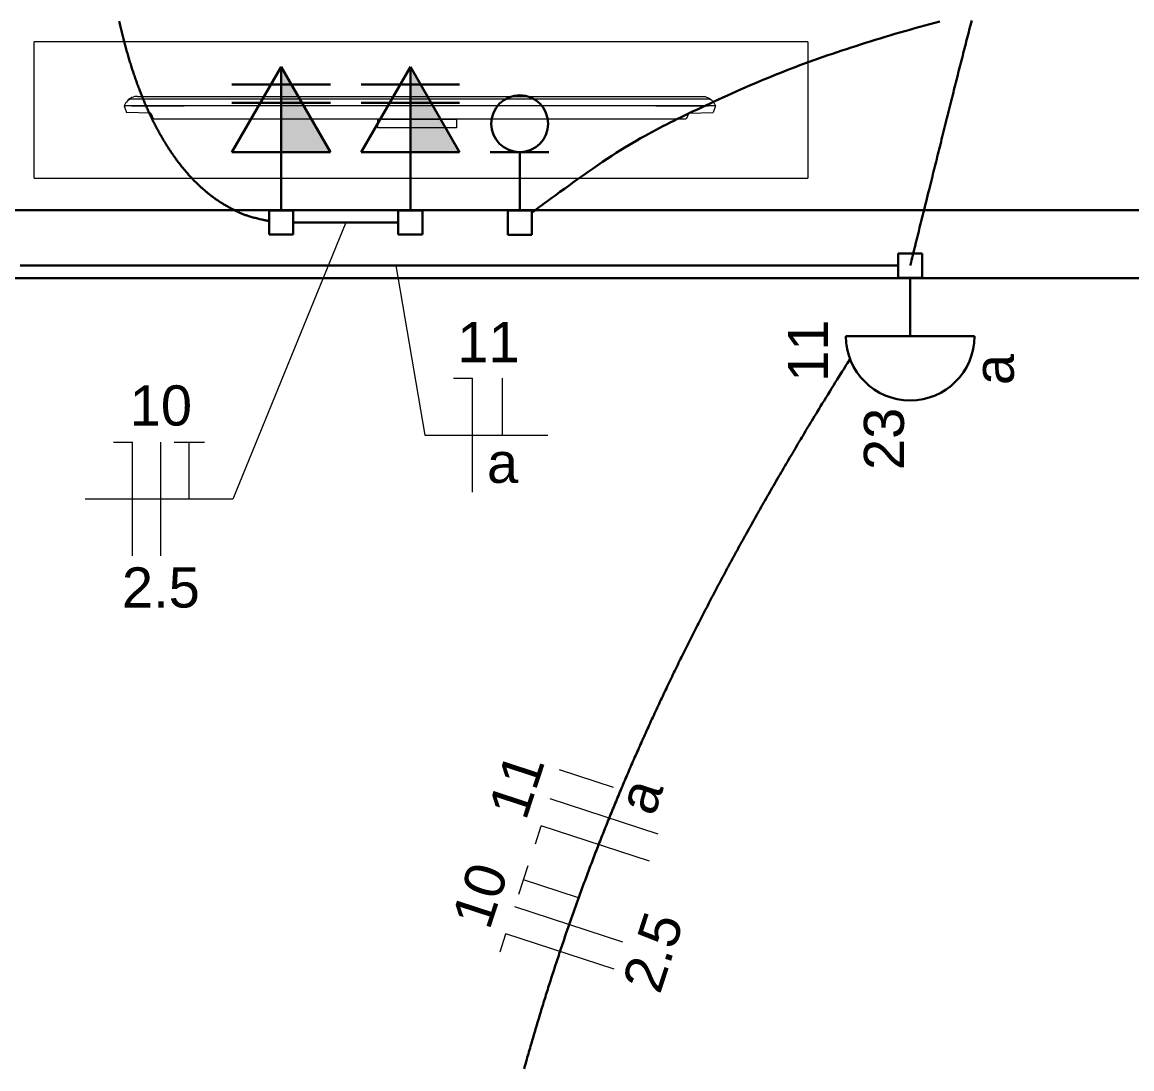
# Model space of a CAD drawing. Header units: millimetres. Extents: x 0 to 55.3, y 20.8 to 61.4.
# Drawn here: x 3.307 to 5.745, y 33.338 to 35.638 of the extents above; entities that cross this region are included whole.
import ezdxf

# ---------------------------------------------------------------- set-up
doc = ezdxf.new("R2010")
doc.units = ezdxf.units.MM
for name, color, linetype, lineweight in [('08', 8, 'Continuous', 5), ('ARQ_-_ALV_5', 1, 'Continuous', 30), ('EL-Condutos', 4, 'Continuous', 30), ('EL-Fios', 2, 'Continuous', 20), ('EL-Pontos', 1, 'Continuous', 30), ('EL-Textos_fios', 2, 'Continuous', 20), ('EL-Textos_pontos', 2, 'Continuous', 30), ('FINA', 8, 'Continuous', 5), ('P-SIMBOL', 3, 'Continuous', 30), ('TE-Condutos', 3, 'Continuous', 30)]:
    doc.layers.add(name, color=color, linetype=linetype, lineweight=lineweight)
doc.styles.add('Arial', font='Arial')

msp = doc.modelspace()

# ---------------------------------------------------------------- hatches: boundary and pattern name
at = {"layer": 'EL-Pontos', "linetype": 'Continuous'}
for points in [[(3.875902, 35.352749), (3.875902, 35.540249), (3.984152, 35.352749)], [(4.159812, 35.352699), (4.159812, 35.540199), (4.268062, 35.352699)]]:
    msp.add_hatch(color=5, dxfattribs=at).paths.add_polyline_path(points)

# ---------------------------------------------------------------- linework, layer by layer
at = {"layer": '08'}
for p, q in [((3.532502, 35.457499), (3.531002, 35.454499)), ((3.534002, 35.460499), (3.532502, 35.457499)), ((3.536002, 35.462999), (3.534002, 35.460499)), ((3.538002, 35.465499), (3.536002, 35.462999)), ((3.540002, 35.467999), (3.538002, 35.465499)), ((3.542502, 35.469999), (3.540002, 35.467999)), ((3.540002, 35.467999), (3.540502, 35.467999)), ((3.542502, 35.467999), (3.540502, 35.467999)), ((3.543002, 35.469999), (3.542502, 35.469999)), ((3.542502, 35.467999), (3.542502, 35.469999)), ((3.542502, 35.469999), (3.543002, 35.469999)), ((3.545502, 35.471499), (3.543002, 35.469999)), ((3.543002, 35.469999), (4.818502, 35.469999)), ((3.548002, 35.472999), (3.545502, 35.471499)), ((3.551002, 35.473999), (3.548002, 35.472999)), ((3.554002, 35.474999), (3.551002, 35.473999)), ((3.557002, 35.475499), (3.554002, 35.474999)), ((3.560002, 35.475499), (3.557002, 35.475499)), ((3.560002, 35.475499), (4.801502, 35.475499)), ((4.801502, 35.475499), (4.804502, 35.475499)), ((4.804502, 35.475499), (4.807502, 35.474999)), ((4.807502, 35.474999), (4.810502, 35.473999)), ((4.810502, 35.473999), (4.813502, 35.472999)), ((4.813502, 35.472999), (4.816002, 35.471499)), ((4.816002, 35.471499), (4.818502, 35.469999)), ((4.818502, 35.469999), (4.819002, 35.469999)), ((4.819002, 35.469999), (4.818502, 35.469999)), ((4.819002, 35.469999), (4.819002, 35.467999)), ((4.821002, 35.467999), (4.819002, 35.469999)), ((4.821002, 35.467999), (4.819002, 35.467999)), ((4.821002, 35.467999), (4.821502, 35.467999)), ((4.821502, 35.467999), (4.823502, 35.465499)), ((4.823502, 35.465499), (4.825502, 35.462999)), ((4.825502, 35.462999), (4.827502, 35.460499)), ((4.827502, 35.460499), (4.829002, 35.457499)), ((4.829002, 35.457499), (4.830502, 35.454499)), ((3.531002, 35.454499), (3.536002, 35.439999)), ((4.830502, 35.454499), (3.531002, 35.454499)), ((3.589502, 35.438499), (3.536002, 35.439999)), ((3.547002, 35.454499), (3.662502, 35.454499)), ((3.589502, 35.438499), (3.595502, 35.425499)), ((4.699002, 35.454499), (4.814502, 35.454499)), ((4.772002, 35.438499), (4.766002, 35.425499)), ((4.772002, 35.438499), (4.825502, 35.439999)), ((4.830502, 35.454499), (4.825502, 35.439999)), ((4.765502, 35.425499), (3.596002, 35.425499))]:
    msp.add_line(p, q, dxfattribs=at)
at = {"layer": '08', "flags": 128}
msp.add_lwpolyline([(4.088002, 35.425499), (4.261002, 35.425499), (4.261002, 35.406499), (4.088002, 35.406499), (4.088002, 35.425499)], close=True, dxfattribs=at)
at = {"layer": 'ARQ_-_ALV_5'}
for p, q in [((1.650002, 35.225499), (6.800002, 35.225499)), ((1.400002, 35.075499), (6.650002, 35.075499))]:
    msp.add_line(p, q, dxfattribs=at)
at = {"layer": 'EL-Condutos', "linetype": 'Continuous', "flags": 128}
for points in [[(3.52017, 35.640689), (3.520845, 35.637645), (3.521527, 35.634603), (3.522217, 35.631562), (3.522914, 35.628524), (3.523619, 35.625486), (3.524331, 35.622451), (3.525051, 35.619417), (3.525779, 35.616386), (3.52648, 35.613494), (3.527189, 35.610604), (3.527905, 35.607716), (3.528628, 35.604829), (3.529358, 35.601945), (3.530095, 35.599062), (3.530839, 35.596181), (3.531591, 35.593302), (3.532351, 35.590425), (3.533117, 35.58755), (3.533892, 35.584677), (3.534674, 35.581806), (3.535463, 35.578938), (3.53626, 35.576071), (3.537065, 35.573206), (3.537877, 35.570344), (3.538697, 35.567484), (3.539525, 35.564626), (3.540361, 35.56177), (3.541205, 35.558917), (3.542016, 35.556202), (3.542834, 35.553489), (3.54366, 35.550779), (3.544492, 35.548071), (3.545333, 35.545366), (3.546181, 35.542662), (3.547036, 35.539961), (3.547899, 35.537263), (3.548769, 35.534567), (3.549648, 35.531873), (3.550534, 35.529182), (3.551428, 35.526494), (3.552329, 35.523808), (3.553239, 35.521125), (3.554157, 35.518444), (3.555082, 35.515766), (3.556016, 35.513092), (3.556957, 35.51042), (3.557907, 35.50775), (3.558866, 35.505084), (3.559784, 35.502553), (3.560709, 35.500025), (3.561643, 35.4975), (3.562583, 35.494978), (3.563532, 35.492458), (3.564488, 35.489941), (3.565452, 35.487428), (3.566424, 35.484917), (3.567404, 35.48241), (3.568392, 35.479905), (3.569388, 35.477404), (3.570391, 35.474906), (3.571403, 35.472411), (3.572424, 35.46992), (3.573452, 35.467432), (3.574489, 35.464947), (3.575534, 35.462466), (3.576587, 35.459989), (3.577649, 35.457515), (3.57872, 35.455044), (3.579743, 35.452704), (3.580774, 35.450367), (3.581813, 35.448034), (3.58286, 35.445704), (3.583915, 35.443378), (3.584978, 35.441055), (3.586049, 35.438736), (3.587128, 35.436421), (3.588215, 35.434109), (3.58931, 35.431802), (3.590414, 35.429498), (3.591526, 35.427199), (3.592646, 35.424903), (3.593774, 35.422612), (3.594912, 35.420325), (3.596057, 35.418042), (3.597211, 35.415763), (3.598374, 35.413489), (3.599546, 35.411219), (3.600726, 35.408954), (3.601853, 35.406811), (3.602988, 35.404672), (3.604131, 35.402537), (3.605282, 35.400407), (3.606442, 35.39828), (3.607609, 35.396159), (3.608785, 35.394042), (3.609969, 35.391929), (3.611161, 35.389822), (3.612362, 35.387719), (3.613571, 35.385621), (3.614789, 35.383528), (3.616015, 35.38144), (3.61725, 35.379357), (3.618494, 35.377279), (3.619746, 35.375206), (3.621007, 35.373139), (3.622277, 35.371077), (3.623556, 35.36902), (3.624844, 35.366969), (3.626074, 35.365029), (3.627312, 35.363094), (3.628558, 35.361165), (3.629813, 35.35924), (3.631076, 35.357321), (3.632347, 35.355408), (3.633626, 35.3535), (3.634914, 35.351598), (3.63621, 35.349701), (3.637515, 35.347811), (3.638828, 35.345926), (3.640149, 35.344047), (3.641479, 35.342175), (3.642818, 35.340309), (3.644166, 35.338449), (3.645522, 35.336595), (3.646886, 35.334748), (3.64826, 35.332907), (3.649642, 35.331074), (3.651033, 35.329247), (3.652364, 35.327516), (3.653702, 35.325792), (3.655049, 35.324074), (3.656404, 35.322363), (3.657767, 35.320658), (3.659139, 35.31896), (3.660518, 35.317269), (3.661907, 35.315585), (3.663304, 35.313907), (3.664709, 35.312237), (3.666123, 35.310574), (3.667546, 35.308918), (3.668978, 35.307269), (3.670419, 35.305628), (3.671868, 35.303994), (3.673327, 35.302368), (3.674794, 35.30075), (3.676271, 35.299139), (3.677757, 35.297537), (3.679252, 35.295942), (3.680689, 35.294427), (3.682134, 35.292919), (3.683587, 35.291419), (3.685049, 35.289927), (3.686518, 35.288442), (3.687996, 35.286966), (3.689481, 35.285498), (3.690975, 35.284038), (3.692475, 35.282586), (3.693984, 35.281143), (3.6955, 35.279709), (3.697023, 35.278284), (3.698553, 35.276867), (3.700091, 35.27546), (3.701636, 35.274061), (3.703187, 35.272672), (3.704745, 35.271293), (3.70631, 35.269923), (3.707882, 35.268563), (3.70946, 35.267212), (3.710984, 35.265922), (3.712516, 35.264641), (3.714053, 35.263369), (3.715598, 35.262107), (3.717151, 35.260854), (3.718711, 35.259611), (3.72028, 35.258377), (3.721857, 35.257152), (3.723444, 35.255937), (3.72504, 35.254732), (3.726646, 35.253536), (3.728262, 35.25235), (3.72989, 35.251173), (3.731528, 35.250007), (3.733178, 35.24885), (3.73484, 35.247703), (3.736514, 35.246566), (3.738201, 35.245438), (3.739901, 35.244321), (3.741615, 35.243214), (3.743297, 35.242146), (3.74499, 35.241087), (3.746693, 35.240039), (3.748405, 35.239001), (3.750124, 35.237975), (3.751848, 35.236959), (3.753576, 35.235955), (3.755307, 35.234963), (3.757038, 35.233982), (3.758768, 35.233015), (3.760496, 35.23206), (3.76222, 35.231119), (3.763938, 35.230191), (3.765649, 35.229277), (3.767352, 35.228377), (3.769044, 35.227492), (3.770724, 35.226621), (3.772391, 35.225766), (3.774043, 35.224926), (3.775678, 35.224103), (3.777277, 35.223305), (3.778863, 35.222522), (3.780443, 35.221753), (3.782022, 35.220997), (3.783605, 35.220254), (3.785197, 35.219523), (3.786805, 35.218802), (3.788434, 35.218092), (3.790089, 35.21739), (3.791776, 35.216697), (3.793501, 35.216011), (3.795268, 35.215332), (3.797083, 35.214658), (3.798952, 35.21399), (3.800881, 35.213326), (3.802874, 35.212664), (3.804938, 35.212006), (3.807078, 35.211348), (3.809299, 35.210692), (3.811607, 35.210035), (3.814015, 35.209375), (3.816495, 35.208718), (3.819026, 35.208066), (3.821587, 35.207423), (3.824157, 35.206793), (3.826715, 35.206179), (3.829238, 35.205585), (3.831707, 35.205013), (3.8341, 35.204467), (3.836396, 35.203951), (3.838574, 35.203469), (3.840612, 35.203022), (3.84249, 35.202615), (3.844185, 35.202252), (3.845679, 35.201935), (3.846948, 35.201668), (3.847971, 35.201455), (3.848729, 35.201298), (3.849199, 35.201201), (3.849361, 35.201169)], [(5.393465, 35.642474), (5.392134, 35.637316), (5.390805, 35.632158), (5.389477, 35.627001), (5.388152, 35.621845), (5.386828, 35.61669), (5.385505, 35.611536), (5.384185, 35.606384), (5.382866, 35.601234), (5.38155, 35.596087), (5.380235, 35.590941), (5.378922, 35.585799), (5.377611, 35.58066), (5.376302, 35.575524), (5.374996, 35.570392), (5.373626, 35.565006), (5.372258, 35.559624), (5.370892, 35.554244), (5.369527, 35.548865), (5.368163, 35.543486), (5.3668, 35.538106), (5.365438, 35.532724), (5.364076, 35.527339), (5.362714, 35.52195), (5.361352, 35.516555), (5.359989, 35.511154), (5.358625, 35.505746), (5.35726, 35.500329), (5.355894, 35.494903), (5.354526, 35.489466), (5.353155, 35.484017), (5.351783, 35.478556), (5.350407, 35.47308), (5.349029, 35.46759), (5.347647, 35.462085), (5.346193, 35.456285), (5.344735, 35.450472), (5.343276, 35.444648), (5.341816, 35.438818), (5.340356, 35.432987), (5.338898, 35.427159), (5.337442, 35.421338), (5.33599, 35.415528), (5.334542, 35.409734), (5.333099, 35.403961), (5.331664, 35.398211), (5.330236, 35.392491), (5.328816, 35.386803), (5.327407, 35.381153), (5.326008, 35.375544), (5.324621, 35.369982), (5.323247, 35.364469), (5.321887, 35.359012), (5.320542, 35.353613), (5.319213, 35.348277), (5.317835, 35.342744), (5.316472, 35.337268), (5.315119, 35.331832), (5.313772, 35.326418), (5.312427, 35.32101), (5.311078, 35.31559), (5.309723, 35.31014), (5.308356, 35.304644), (5.306973, 35.299084), (5.30557, 35.293442), (5.304142, 35.287702), (5.302686, 35.281846), (5.301196, 35.275857), (5.299668, 35.269718), (5.298099, 35.263411), (5.296484, 35.256919), (5.294818, 35.250224), (5.293096, 35.24331), (5.291316, 35.236159), (5.289472, 35.228754), (5.287467, 35.220703), (5.285404, 35.212422), (5.283301, 35.203981), (5.281175, 35.195449), (5.279044, 35.186896), (5.276924, 35.178391), (5.274833, 35.170004), (5.272789, 35.161804), (5.270809, 35.153861), (5.26891, 35.146244), (5.26711, 35.139023), (5.265425, 35.132266), (5.263874, 35.126045), (5.262473, 35.120427), (5.26124, 35.115483), (5.260193, 35.111282), (5.259348, 35.107894), (5.258723, 35.105387), (5.258335, 35.103833), (5.258202, 35.103299)], [(3.902484, 35.198199), (3.902529, 35.198199), (3.902659, 35.198199), (3.902868, 35.198199), (3.903151, 35.198199), (3.903502, 35.198199), (3.903915, 35.198199), (3.904384, 35.198199), (3.904903, 35.198199), (3.905467, 35.198199), (3.90607, 35.198199), (3.906706, 35.198199), (3.907369, 35.198199), (3.908053, 35.198199), (3.908753, 35.198199), (3.909463, 35.198199), (3.910177, 35.198199), (3.910888, 35.198199), (3.911593, 35.198199), (3.912283, 35.198199), (3.912955, 35.198199), (3.913567, 35.198199), (3.914159, 35.198199), (3.914731, 35.198199), (3.915285, 35.198199), (3.915822, 35.198199), (3.916344, 35.198199), (3.916853, 35.198199), (3.917348, 35.198199), (3.917833, 35.198199), (3.918308, 35.198199), (3.918776, 35.198199), (3.919236, 35.198199), (3.919691, 35.198199), (3.920143, 35.198199), (3.920591, 35.198199), (3.921039, 35.198199), (3.921488, 35.198199), (3.921938, 35.198199), (3.922392, 35.198199), (3.92285, 35.198199), (3.923289, 35.198199), (3.923733, 35.198199), (3.924183, 35.198199), (3.924636, 35.198199), (3.925094, 35.198199), (3.925555, 35.198199), (3.92602, 35.198199), (3.926488, 35.198199), (3.926958, 35.198199), (3.927431, 35.198199), (3.927906, 35.198199), (3.928382, 35.198199), (3.92886, 35.198199), (3.929339, 35.198199), (3.929818, 35.198199), (3.930298, 35.198199), (3.930778, 35.198199), (3.931257, 35.198199), (3.931735, 35.198199), (3.932212, 35.198199), (3.932663, 35.198199), (3.933112, 35.198199), (3.93356, 35.198199), (3.934007, 35.198199), (3.934453, 35.198199), (3.934898, 35.198199), (3.935342, 35.198199), (3.935786, 35.198199), (3.936229, 35.198199), (3.936671, 35.198199), (3.937113, 35.198199), (3.937554, 35.198199), (3.937995, 35.198199), (3.938436, 35.198199), (3.938877, 35.198199), (3.939317, 35.198199), (3.939758, 35.198199), (3.940199, 35.198199), (3.94064, 35.198199), (3.941081, 35.198199), (3.9415, 35.198199), (3.941919, 35.198199), (3.942339, 35.198199), (3.942759, 35.198199), (3.943179, 35.198199), (3.9436, 35.198199), (3.94402, 35.198199), (3.944441, 35.198199), (3.944862, 35.198199), (3.945283, 35.198199), (3.945704, 35.198199), (3.946126, 35.198199), (3.946547, 35.198199), (3.946969, 35.198199), (3.94739, 35.198199), (3.947812, 35.198199), (3.948233, 35.198199), (3.948655, 35.198199), (3.949076, 35.198199), (3.949498, 35.198199), (3.949899, 35.198199), (3.950299, 35.198199), (3.9507, 35.198199), (3.9511, 35.198199), (3.951501, 35.198199), (3.951901, 35.198199), (3.952302, 35.198199), (3.952702, 35.198199), (3.953102, 35.198199), (3.953503, 35.198199), (3.953903, 35.198199), (3.954303, 35.198199), (3.954703, 35.198199), (3.955103, 35.198199), (3.955503, 35.198199), (3.955904, 35.198199), (3.956304, 35.198199), (3.956704, 35.198199), (3.957104, 35.198199), (3.957504, 35.198199), (3.957886, 35.198199), (3.958268, 35.198199), (3.958649, 35.198199), (3.959031, 35.198199), (3.959413, 35.198199), (3.959795, 35.198199), (3.960177, 35.198199), (3.960559, 35.198199), (3.96094, 35.198199), (3.961322, 35.198199), (3.961704, 35.198199), (3.962086, 35.198199), (3.962468, 35.198199), (3.96285, 35.198199), (3.963232, 35.198199), (3.963613, 35.198199), (3.963995, 35.198199), (3.964377, 35.198199), (3.964759, 35.198199), (3.965141, 35.198199), (3.965506, 35.198199), (3.965872, 35.198199), (3.966237, 35.198199), (3.966603, 35.198199), (3.966968, 35.198199), (3.967334, 35.198199), (3.967699, 35.198199), (3.968064, 35.198199), (3.96843, 35.198199), (3.968795, 35.198199), (3.969161, 35.198199), (3.969526, 35.198199), (3.969891, 35.198199), (3.970257, 35.198199), (3.970622, 35.198199), (3.970988, 35.198199), (3.971353, 35.198199), (3.971718, 35.198199), (3.972084, 35.198199), (3.972449, 35.198199), (3.9728, 35.198199), (3.973151, 35.198199), (3.973502, 35.198199), (3.973853, 35.198199), (3.974204, 35.198199), (3.974555, 35.198199), (3.974906, 35.198199), (3.975257, 35.198199), (3.975608, 35.198199), (3.975959, 35.198199), (3.976311, 35.198199), (3.976662, 35.198199), (3.977013, 35.198199), (3.977364, 35.198199), (3.977715, 35.198199), (3.978066, 35.198199), (3.978417, 35.198199), (3.978768, 35.198199), (3.979119, 35.198199), (3.97947, 35.198199), (3.979809, 35.198199), (3.980147, 35.198199), (3.980486, 35.198199), (3.980825, 35.198199), (3.981163, 35.198199), (3.981502, 35.198199), (3.981841, 35.198199), (3.98218, 35.198199), (3.982518, 35.198199), (3.982857, 35.198199), (3.983196, 35.198199), (3.983534, 35.198199), (3.983873, 35.198199), (3.984212, 35.198199), (3.984551, 35.198199), (3.984889, 35.198199), (3.985228, 35.198199), (3.985567, 35.198199), (3.985905, 35.198199), (3.986244, 35.198199), (3.986573, 35.198199), (3.986901, 35.198199), (3.987229, 35.198199), (3.987558, 35.198199), (3.987886, 35.198199), (3.988215, 35.198199), (3.988543, 35.198199), (3.988872, 35.198199), (3.9892, 35.198199), (3.989529, 35.198199), (3.989857, 35.198199), (3.990185, 35.198199), (3.990514, 35.198199), (3.990842, 35.198199), (3.991171, 35.198199), (3.991499, 35.198199), (3.991828, 35.198199), (3.992156, 35.198199), (3.992485, 35.198199), (3.992813, 35.198199), (3.993133, 35.198199), (3.993454, 35.198199), (3.993774, 35.198199), (3.994094, 35.198199), (3.994414, 35.198199), (3.994734, 35.198199), (3.995055, 35.198199), (3.995375, 35.198199), (3.995695, 35.198199), (3.996015, 35.198199), (3.996336, 35.198199), (3.996656, 35.198199), (3.996976, 35.198199), (3.997296, 35.198199), (3.997617, 35.198199), (3.997937, 35.198199), (3.998257, 35.198199), (3.998577, 35.198199), (3.998897, 35.198199), (3.999218, 35.198199), (3.999532, 35.198199), (3.999846, 35.198199), (4.00016, 35.198199), (4.000474, 35.198199), (4.000788, 35.198199), (4.001102, 35.198199), (4.001416, 35.198199), (4.00173, 35.198199), (4.002044, 35.198199), (4.002358, 35.198199), (4.002673, 35.198199), (4.002987, 35.198199), (4.003301, 35.198199), (4.003615, 35.198199), (4.003929, 35.198199), (4.004243, 35.198199), (4.004557, 35.198199), (4.004871, 35.198199), (4.005185, 35.198199), (4.005499, 35.198199), (4.005809, 35.198199), (4.006119, 35.198199), (4.006429, 35.198199), (4.006739, 35.198199), (4.007049, 35.198199), (4.007359, 35.198199), (4.007669, 35.198199), (4.007979, 35.198199), (4.008289, 35.198199), (4.008599, 35.198199), (4.008909, 35.198199), (4.009219, 35.198199), (4.009529, 35.198199), (4.009839, 35.198199), (4.010149, 35.198199), (4.010459, 35.198199), (4.010769, 35.198199), (4.011079, 35.198199), (4.011388, 35.198199), (4.011698, 35.198199), (4.012006, 35.198199), (4.012314, 35.198199), (4.012622, 35.198199), (4.01293, 35.198199), (4.013238, 35.198199), (4.013546, 35.198199), (4.013854, 35.198199), (4.014162, 35.198199), (4.01447, 35.198199), (4.014778, 35.198199), (4.015085, 35.198199), (4.015393, 35.198199), (4.015701, 35.198199), (4.016009, 35.198199), (4.016317, 35.198199), (4.016625, 35.198199), (4.016933, 35.198199), (4.017241, 35.198199), (4.017549, 35.198199), (4.017857, 35.198199), (4.018165, 35.198199), (4.018473, 35.198199), (4.01878, 35.198199), (4.019088, 35.198199), (4.019396, 35.198199), (4.019704, 35.198199), (4.020012, 35.198199), (4.02032, 35.198199), (4.020628, 35.198199), (4.020936, 35.198199), (4.021244, 35.198199), (4.021552, 35.198199), (4.02186, 35.198199), (4.022167, 35.198199), (4.022475, 35.198199), (4.022783, 35.198199), (4.023091, 35.198199), (4.023399, 35.198199), (4.023707, 35.198199), (4.024015, 35.198199), (4.024325, 35.198199), (4.024635, 35.198199), (4.024945, 35.198199), (4.025255, 35.198199), (4.025565, 35.198199), (4.025875, 35.198199), (4.026185, 35.198199), (4.026495, 35.198199), (4.026805, 35.198199), (4.027115, 35.198199), (4.027425, 35.198199), (4.027734, 35.198199), (4.028044, 35.198199), (4.028354, 35.198199), (4.028664, 35.198199), (4.028974, 35.198199), (4.029284, 35.198199), (4.029594, 35.198199), (4.029904, 35.198199), (4.030214, 35.198199), (4.030528, 35.198199), (4.030842, 35.198199), (4.031156, 35.198199), (4.03147, 35.198199), (4.031785, 35.198199), (4.032099, 35.198199), (4.032413, 35.198199), (4.032727, 35.198199), (4.033041, 35.198199), (4.033355, 35.198199), (4.033669, 35.198199), (4.033983, 35.198199), (4.034297, 35.198199), (4.034611, 35.198199), (4.034925, 35.198199), (4.035239, 35.198199), (4.035553, 35.198199), (4.035867, 35.198199), (4.036182, 35.198199), (4.036496, 35.198199), (4.036816, 35.198199), (4.037136, 35.198199), (4.037456, 35.198199), (4.037777, 35.198199), (4.038097, 35.198199), (4.038417, 35.198199), (4.038737, 35.198199), (4.039058, 35.198199), (4.039378, 35.198199), (4.039698, 35.198199), (4.040018, 35.198199), (4.040338, 35.198199), (4.040659, 35.198199), (4.040979, 35.198199), (4.041299, 35.198199), (4.041619, 35.198199), (4.04194, 35.198199), (4.04226, 35.198199), (4.04258, 35.198199), (4.0429, 35.198199), (4.043229, 35.198199), (4.043557, 35.198199), (4.043886, 35.198199), (4.044214, 35.198199), (4.044543, 35.198199), (4.044871, 35.198199), (4.045199, 35.198199), (4.045528, 35.198199), (4.045856, 35.198199), (4.046185, 35.198199), (4.046513, 35.198199), (4.046842, 35.198199), (4.04717, 35.198199), (4.047499, 35.198199), (4.047827, 35.198199), (4.048155, 35.198199), (4.048484, 35.198199), (4.048812, 35.198199), (4.049141, 35.198199), (4.049469, 35.198199), (4.049808, 35.198199), (4.050147, 35.198199), (4.050485, 35.198199), (4.050824, 35.198199), (4.051163, 35.198199), (4.051501, 35.198199), (4.05184, 35.198199), (4.052179, 35.198199), (4.052518, 35.198199), (4.052856, 35.198199), (4.053195, 35.198199), (4.053534, 35.198199), (4.053872, 35.198199), (4.054211, 35.198199), (4.05455, 35.198199), (4.054889, 35.198199), (4.055227, 35.198199), (4.055566, 35.198199), (4.055905, 35.198199), (4.056243, 35.198199), (4.056595, 35.198199), (4.056946, 35.198199), (4.057297, 35.198199), (4.057648, 35.198199), (4.057999, 35.198199), (4.05835, 35.198199), (4.058701, 35.198199), (4.059052, 35.198199), (4.059403, 35.198199), (4.059754, 35.198199), (4.060105, 35.198199), (4.060456, 35.198199), (4.060807, 35.198199), (4.061158, 35.198199), (4.061509, 35.198199), (4.06186, 35.198199), (4.062211, 35.198199), (4.062562, 35.198199), (4.062913, 35.198199), (4.063264, 35.198199), (4.06363, 35.198199), (4.063995, 35.198199), (4.06436, 35.198199), (4.064726, 35.198199), (4.065091, 35.198199), (4.065457, 35.198199), (4.065822, 35.198199), (4.066187, 35.198199), (4.066553, 35.198199), (4.066918, 35.198199), (4.067284, 35.198199), (4.067649, 35.198199), (4.068014, 35.198199), (4.06838, 35.198199), (4.068745, 35.198199), (4.069111, 35.198199), (4.069476, 35.198199), (4.069842, 35.198199), (4.070207, 35.198199), (4.070572, 35.198199), (4.070954, 35.198199), (4.071336, 35.198199), (4.071718, 35.198199), (4.0721, 35.198199), (4.072482, 35.198199), (4.072864, 35.198199), (4.073246, 35.198199), (4.073627, 35.198199), (4.074009, 35.198199), (4.074391, 35.198199), (4.074773, 35.198199), (4.075155, 35.198199), (4.075537, 35.198199), (4.075918, 35.198199), (4.0763, 35.198199), (4.076682, 35.198199), (4.077064, 35.198199), (4.077446, 35.198199), (4.077827, 35.198199), (4.078209, 35.198199), (4.078609, 35.198199), (4.079009, 35.198199), (4.07941, 35.198199), (4.07981, 35.198199), (4.08021, 35.198199), (4.08061, 35.198199), (4.08101, 35.198199), (4.08141, 35.198199), (4.081811, 35.198199), (4.082211, 35.198199), (4.082611, 35.198199), (4.083011, 35.198199), (4.083412, 35.198199), (4.083812, 35.198199), (4.084212, 35.198199), (4.084613, 35.198199), (4.085013, 35.198199), (4.085414, 35.198199), (4.085815, 35.198199), (4.086216, 35.198199), (4.086637, 35.198199), (4.087058, 35.198199), (4.08748, 35.198199), (4.087901, 35.198199), (4.088323, 35.198199), (4.088745, 35.198199), (4.089166, 35.198199), (4.089588, 35.198199), (4.090009, 35.198199), (4.09043, 35.198199), (4.090851, 35.198199), (4.091272, 35.198199), (4.091693, 35.198199), (4.092114, 35.198199), (4.092534, 35.198199), (4.092954, 35.198199), (4.093374, 35.198199), (4.093794, 35.198199), (4.094214, 35.198199), (4.094633, 35.198199), (4.095074, 35.198199), (4.095515, 35.198199), (4.095955, 35.198199), (4.096396, 35.198199), (4.096837, 35.198199), (4.097277, 35.198199), (4.097718, 35.198199), (4.098159, 35.198199), (4.098601, 35.198199), (4.099042, 35.198199), (4.099485, 35.198199), (4.099927, 35.198199), (4.100371, 35.198199), (4.100815, 35.198199), (4.10126, 35.198199), (4.101706, 35.198199), (4.102153, 35.198199), (4.102601, 35.198199), (4.103051, 35.198199), (4.103501, 35.198199), (4.103978, 35.198199), (4.104457, 35.198199), (4.104936, 35.198199), (4.105415, 35.198199), (4.105895, 35.198199), (4.106374, 35.198199), (4.106853, 35.198199), (4.107331, 35.198199), (4.107807, 35.198199), (4.108282, 35.198199), (4.108755, 35.198199), (4.109226, 35.198199), (4.109694, 35.198199), (4.110158, 35.198199), (4.11062, 35.198199), (4.111077, 35.198199), (4.111531, 35.198199), (4.11198, 35.198199), (4.112424, 35.198199), (4.112863, 35.198199), (4.113321, 35.198199), (4.113775, 35.198199), (4.114225, 35.198199), (4.114674, 35.198199), (4.115122, 35.198199), (4.115571, 35.198199), (4.116022, 35.198199), (4.116477, 35.198199), (4.116938, 35.198199), (4.117405, 35.198199), (4.11788, 35.198199), (4.118365, 35.198199), (4.118861, 35.198199), (4.119369, 35.198199), (4.119891, 35.198199), (4.120428, 35.198199), (4.120982, 35.198199), (4.121554, 35.198199), (4.122146, 35.198199), (4.122759, 35.198199), (4.12343, 35.198199), (4.124121, 35.198199), (4.124825, 35.198199), (4.125537, 35.198199), (4.12625, 35.198199), (4.12696, 35.198199), (4.12766, 35.198199), (4.128345, 35.198199), (4.129008, 35.198199), (4.129643, 35.198199), (4.130246, 35.198199), (4.13081, 35.198199), (4.13133, 35.198199), (4.131799, 35.198199), (4.132212, 35.198199), (4.132562, 35.198199), (4.132845, 35.198199), (4.133055, 35.198199), (4.133185, 35.198199), (4.133229, 35.198199)], [(5.232006, 35.103299), (5.231551, 35.103299), (5.230224, 35.103299), (5.228086, 35.103299), (5.225196, 35.103299), (5.221614, 35.103299), (5.217397, 35.103299), (5.212607, 35.103299), (5.207303, 35.103299), (5.201542, 35.103299), (5.195387, 35.103299), (5.188894, 35.103299), (5.182125, 35.103299), (5.175138, 35.103299), (5.167993, 35.103299), (5.160749, 35.103299), (5.153465, 35.103299), (5.146201, 35.103299), (5.139017, 35.103299), (5.131971, 35.103299), (5.125124, 35.103299), (5.118934, 35.103299), (5.112956, 35.103299), (5.107175, 35.103299), (5.101576, 35.103299), (5.096145, 35.103299), (5.090868, 35.103299), (5.08573, 35.103299), (5.080717, 35.103299), (5.075815, 35.103299), (5.071008, 35.103299), (5.066284, 35.103299), (5.061626, 35.103299), (5.057021, 35.103299), (5.052455, 35.103299), (5.047912, 35.103299), (5.043379, 35.103299), (5.038842, 35.103299), (5.034285, 35.103299), (5.029694, 35.103299), (5.025056, 35.103299), (5.020656, 35.103299), (5.016206, 35.103299), (5.011707, 35.103299), (5.007165, 35.103299), (5.002581, 35.103299), (4.997961, 35.103299), (4.993306, 35.103299), (4.988621, 35.103299), (4.983909, 35.103299), (4.979174, 35.103299), (4.97442, 35.103299), (4.969648, 35.103299), (4.964864, 35.103299), (4.960071, 35.103299), (4.955272, 35.103299), (4.950471, 35.103299), (4.94567, 35.103299), (4.940875, 35.103299), (4.936087, 35.103299), (4.931311, 35.103299), (4.926846, 35.103299), (4.922392, 35.103299), (4.917951, 35.103299), (4.91352, 35.103299), (4.909099, 35.103299), (4.904688, 35.103299), (4.900284, 35.103299), (4.895888, 35.103299), (4.891498, 35.103299), (4.887114, 35.103299), (4.882735, 35.103299), (4.87836, 35.103299), (4.873988, 35.103299), (4.869618, 35.103299), (4.86525, 35.103299), (4.860882, 35.103299), (4.856514, 35.103299), (4.852145, 35.103299), (4.847774, 35.103299), (4.8434, 35.103299), (4.839288, 35.103299), (4.835174, 35.103299), (4.831056, 35.103299), (4.826937, 35.103299), (4.822814, 35.103299), (4.81869, 35.103299), (4.814563, 35.103299), (4.810435, 35.103299), (4.806305, 35.103299), (4.802173, 35.103299), (4.798041, 35.103299), (4.793908, 35.103299), (4.789773, 35.103299), (4.785639, 35.103299), (4.781503, 35.103299), (4.777368, 35.103299), (4.773233, 35.103299), (4.769098, 35.103299), (4.764964, 35.103299), (4.76083, 35.103299), (4.75694, 35.103299), (4.75305, 35.103299), (4.749162, 35.103299), (4.745274, 35.103299), (4.741386, 35.103299), (4.737499, 35.103299), (4.733613, 35.103299), (4.729727, 35.103299), (4.725841, 35.103299), (4.721956, 35.103299), (4.718071, 35.103299), (4.714186, 35.103299), (4.710302, 35.103299), (4.706417, 35.103299), (4.702533, 35.103299), (4.698649, 35.103299), (4.694764, 35.103299), (4.69088, 35.103299), (4.686996, 35.103299), (4.683111, 35.103299), (4.679444, 35.103299), (4.675777, 35.103299), (4.67211, 35.103299), (4.668442, 35.103299), (4.664775, 35.103299), (4.661107, 35.103299), (4.657439, 35.103299), (4.653771, 35.103299), (4.650103, 35.103299), (4.646435, 35.103299), (4.642767, 35.103299), (4.639099, 35.103299), (4.63543, 35.103299), (4.631762, 35.103299), (4.628094, 35.103299), (4.624425, 35.103299), (4.620757, 35.103299), (4.617089, 35.103299), (4.613421, 35.103299), (4.609752, 35.103299), (4.606278, 35.103299), (4.602803, 35.103299), (4.599328, 35.103299), (4.595854, 35.103299), (4.592379, 35.103299), (4.588905, 35.103299), (4.58543, 35.103299), (4.581956, 35.103299), (4.578481, 35.103299), (4.575007, 35.103299), (4.571532, 35.103299), (4.568058, 35.103299), (4.564583, 35.103299), (4.561109, 35.103299), (4.557635, 35.103299), (4.55416, 35.103299), (4.550686, 35.103299), (4.547212, 35.103299), (4.543737, 35.103299), (4.540263, 35.103299), (4.536957, 35.103299), (4.533652, 35.103299), (4.530346, 35.103299), (4.527041, 35.103299), (4.523735, 35.103299), (4.52043, 35.103299), (4.517124, 35.103299), (4.513819, 35.103299), (4.510513, 35.103299), (4.507207, 35.103299), (4.503902, 35.103299), (4.500596, 35.103299), (4.497291, 35.103299), (4.493985, 35.103299), (4.49068, 35.103299), (4.487374, 35.103299), (4.484068, 35.103299), (4.480763, 35.103299), (4.477457, 35.103299), (4.474152, 35.103299), (4.47099, 35.103299), (4.467829, 35.103299), (4.464668, 35.103299), (4.461507, 35.103299), (4.458346, 35.103299), (4.455185, 35.103299), (4.452023, 35.103299), (4.448862, 35.103299), (4.445701, 35.103299), (4.44254, 35.103299), (4.439379, 35.103299), (4.436217, 35.103299), (4.433056, 35.103299), (4.429895, 35.103299), (4.426734, 35.103299), (4.423573, 35.103299), (4.420412, 35.103299), (4.41725, 35.103299), (4.414089, 35.103299), (4.410928, 35.103299), (4.407887, 35.103299), (4.404845, 35.103299), (4.401804, 35.103299), (4.398763, 35.103299), (4.395721, 35.103299), (4.39268, 35.103299), (4.389639, 35.103299), (4.386597, 35.103299), (4.383556, 35.103299), (4.380515, 35.103299), (4.377473, 35.103299), (4.374432, 35.103299), (4.37139, 35.103299), (4.368349, 35.103299), (4.365308, 35.103299), (4.362266, 35.103299), (4.359225, 35.103299), (4.356184, 35.103299), (4.353142, 35.103299), (4.350101, 35.103299), (4.347155, 35.103299), (4.344209, 35.103299), (4.341263, 35.103299), (4.338317, 35.103299), (4.335371, 35.103299), (4.332425, 35.103299), (4.329479, 35.103299), (4.326532, 35.103299), (4.323586, 35.103299), (4.32064, 35.103299), (4.317694, 35.103299), (4.314748, 35.103299), (4.311802, 35.103299), (4.308856, 35.103299), (4.30591, 35.103299), (4.302964, 35.103299), (4.300018, 35.103299), (4.297072, 35.103299), (4.294126, 35.103299), (4.29118, 35.103299), (4.288304, 35.103299), (4.285429, 35.103299), (4.282554, 35.103299), (4.279678, 35.103299), (4.276803, 35.103299), (4.273928, 35.103299), (4.271052, 35.103299), (4.268177, 35.103299), (4.265302, 35.103299), (4.262426, 35.103299), (4.259551, 35.103299), (4.256676, 35.103299), (4.253801, 35.103299), (4.250925, 35.103299), (4.24805, 35.103299), (4.245175, 35.103299), (4.242299, 35.103299), (4.239424, 35.103299), (4.236549, 35.103299), (4.233673, 35.103299), (4.230844, 35.103299), (4.228015, 35.103299), (4.225186, 35.103299), (4.222357, 35.103299), (4.219528, 35.103299), (4.216699, 35.103299), (4.213869, 35.103299), (4.21104, 35.103299), (4.208211, 35.103299), (4.205382, 35.103299), (4.202553, 35.103299), (4.199724, 35.103299), (4.196895, 35.103299), (4.194066, 35.103299), (4.191236, 35.103299), (4.188407, 35.103299), (4.185578, 35.103299), (4.182749, 35.103299), (4.17992, 35.103299), (4.177091, 35.103299), (4.174283, 35.103299), (4.171476, 35.103299), (4.168668, 35.103299), (4.165861, 35.103299), (4.163054, 35.103299), (4.160246, 35.103299), (4.157439, 35.103299), (4.154631, 35.103299), (4.151824, 35.103299), (4.149016, 35.103299), (4.146209, 35.103299), (4.143401, 35.103299), (4.140594, 35.103299), (4.137786, 35.103299), (4.134979, 35.103299), (4.132171, 35.103299), (4.129364, 35.103299), (4.126556, 35.103299), (4.123749, 35.103299), (4.120942, 35.103299), (4.118131, 35.103299), (4.115321, 35.103299), (4.11251, 35.103299), (4.1097, 35.103299), (4.10689, 35.103299), (4.104079, 35.103299), (4.101269, 35.103299), (4.098459, 35.103299), (4.095648, 35.103299), (4.092838, 35.103299), (4.090028, 35.103299), (4.087217, 35.103299), (4.084407, 35.103299), (4.081597, 35.103299), (4.078786, 35.103299), (4.075976, 35.103299), (4.073165, 35.103299), (4.070355, 35.103299), (4.067545, 35.103299), (4.064734, 35.103299), (4.061897, 35.103299), (4.059059, 35.103299), (4.056221, 35.103299), (4.053383, 35.103299), (4.050545, 35.103299), (4.047708, 35.103299), (4.04487, 35.103299), (4.042032, 35.103299), (4.039194, 35.103299), (4.036357, 35.103299), (4.033519, 35.103299), (4.030681, 35.103299), (4.027843, 35.103299), (4.025005, 35.103299), (4.022168, 35.103299), (4.01933, 35.103299), (4.016492, 35.103299), (4.013654, 35.103299), (4.010816, 35.103299), (4.007979, 35.103299), (4.005089, 35.103299), (4.002199, 35.103299), (3.999309, 35.103299), (3.99642, 35.103299), (3.99353, 35.103299), (3.99064, 35.103299), (3.98775, 35.103299), (3.984861, 35.103299), (3.981971, 35.103299), (3.979081, 35.103299), (3.976191, 35.103299), (3.973302, 35.103299), (3.970412, 35.103299), (3.967522, 35.103299), (3.964632, 35.103299), (3.961743, 35.103299), (3.958853, 35.103299), (3.955963, 35.103299), (3.953073, 35.103299), (3.950183, 35.103299), (3.947217, 35.103299), (3.944251, 35.103299), (3.941285, 35.103299), (3.938318, 35.103299), (3.935352, 35.103299), (3.932386, 35.103299), (3.92942, 35.103299), (3.926453, 35.103299), (3.923487, 35.103299), (3.920521, 35.103299), (3.917554, 35.103299), (3.914588, 35.103299), (3.911622, 35.103299), (3.908656, 35.103299), (3.905689, 35.103299), (3.902723, 35.103299), (3.899757, 35.103299), (3.89679, 35.103299), (3.893824, 35.103299), (3.890858, 35.103299), (3.887791, 35.103299), (3.884723, 35.103299), (3.881656, 35.103299), (3.878589, 35.103299), (3.875521, 35.103299), (3.872454, 35.103299), (3.869386, 35.103299), (3.866319, 35.103299), (3.863252, 35.103299), (3.860184, 35.103299), (3.857117, 35.103299), (3.85405, 35.103299), (3.850982, 35.103299), (3.847915, 35.103299), (3.844848, 35.103299), (3.84178, 35.103299), (3.838713, 35.103299), (3.835646, 35.103299), (3.832578, 35.103299), (3.829511, 35.103299), (3.826318, 35.103299), (3.823125, 35.103299), (3.819932, 35.103299), (3.816739, 35.103299), (3.813546, 35.103299), (3.810353, 35.103299), (3.80716, 35.103299), (3.803967, 35.103299), (3.800775, 35.103299), (3.797582, 35.103299), (3.794389, 35.103299), (3.791196, 35.103299), (3.788003, 35.103299), (3.78481, 35.103299), (3.781617, 35.103299), (3.778424, 35.103299), (3.775231, 35.103299), (3.772038, 35.103299), (3.768845, 35.103299), (3.765652, 35.103299), (3.762309, 35.103299), (3.758966, 35.103299), (3.755623, 35.103299), (3.75228, 35.103299), (3.748936, 35.103299), (3.745593, 35.103299), (3.74225, 35.103299), (3.738907, 35.103299), (3.735564, 35.103299), (3.732221, 35.103299), (3.728878, 35.103299), (3.725535, 35.103299), (3.722192, 35.103299), (3.718848, 35.103299), (3.715505, 35.103299), (3.712162, 35.103299), (3.708819, 35.103299), (3.705476, 35.103299), (3.702133, 35.103299), (3.69879, 35.103299), (3.695272, 35.103299), (3.691755, 35.103299), (3.688237, 35.103299), (3.684719, 35.103299), (3.681202, 35.103299), (3.677684, 35.103299), (3.674166, 35.103299), (3.670649, 35.103299), (3.667131, 35.103299), (3.663613, 35.103299), (3.660095, 35.103299), (3.656578, 35.103299), (3.65306, 35.103299), (3.649542, 35.103299), (3.646024, 35.103299), (3.642506, 35.103299), (3.638988, 35.103299), (3.63547, 35.103299), (3.631952, 35.103299), (3.628434, 35.103299), (3.624717, 35.103299), (3.621, 35.103299), (3.617282, 35.103299), (3.613565, 35.103299), (3.609847, 35.103299), (3.60613, 35.103299), (3.602412, 35.103299), (3.598695, 35.103299), (3.594978, 35.103299), (3.59126, 35.103299), (3.587543, 35.103299), (3.583826, 35.103299), (3.580109, 35.103299), (3.576392, 35.103299), (3.572675, 35.103299), (3.568959, 35.103299), (3.565242, 35.103299), (3.561526, 35.103299), (3.55781, 35.103299), (3.554094, 35.103299), (3.550154, 35.103299), (3.546215, 35.103299), (3.542276, 35.103299), (3.538336, 35.103299), (3.534397, 35.103299), (3.530458, 35.103299), (3.526519, 35.103299), (3.52258, 35.103299), (3.51864, 35.103299), (3.5147, 35.103299), (3.51076, 35.103299), (3.50682, 35.103299), (3.502879, 35.103299), (3.498937, 35.103299), (3.494996, 35.103299), (3.491053, 35.103299), (3.48711, 35.103299), (3.483167, 35.103299), (3.479223, 35.103299), (3.475277, 35.103299), (3.471083, 35.103299), (3.466888, 35.103299), (3.462692, 35.103299), (3.458496, 35.103299), (3.4543, 35.103299), (3.450104, 35.103299), (3.445909, 35.103299), (3.441714, 35.103299), (3.43752, 35.103299), (3.433327, 35.103299), (3.429135, 35.103299), (3.424944, 35.103299), (3.420755, 35.103299), (3.416568, 35.103299), (3.412383, 35.103299), (3.4082, 35.103299), (3.404019, 35.103299), (3.399842, 35.103299), (3.395667, 35.103299), (3.391495, 35.103299), (3.387055, 35.103299), (3.382617, 35.103299), (3.378182, 35.103299), (3.373748, 35.103299), (3.369314, 35.103299), (3.36488, 35.103299), (3.360444, 35.103299), (3.356006, 35.103299), (3.351565, 35.103299), (3.347119, 35.103299), (3.342669, 35.103299), (3.338213, 35.103299), (3.333751, 35.103299), (3.329281, 35.103299), (3.324802, 35.103299), (3.320315, 35.103299), (3.315817, 35.103299), (3.311308, 35.103299), (3.306788, 35.103299), (3.302255, 35.103299)], [(5.126255, 34.898693), (5.125994, 34.898274), (5.125234, 34.897056), (5.12401, 34.895093), (5.122355, 34.892437), (5.120303, 34.889145), (5.117889, 34.885269), (5.115147, 34.880864), (5.11211, 34.875985), (5.108813, 34.870685), (5.105291, 34.865019), (5.101576, 34.859041), (5.097703, 34.852805), (5.093707, 34.846365), (5.089621, 34.839776), (5.085479, 34.833092), (5.081316, 34.826366), (5.077165, 34.819654), (5.073062, 34.81301), (5.069039, 34.806487), (5.065131, 34.800139), (5.061481, 34.794199), (5.057961, 34.788461), (5.054565, 34.782911), (5.051282, 34.777536), (5.048104, 34.772321), (5.045023, 34.767252), (5.042029, 34.762316), (5.039114, 34.757499), (5.03627, 34.752787), (5.033487, 34.748167), (5.030757, 34.743623), (5.028072, 34.739144), (5.025422, 34.734713), (5.022799, 34.730319), (5.020194, 34.725947), (5.017599, 34.721582), (5.015005, 34.717212), (5.012402, 34.712822), (5.009783, 34.708399), (5.007139, 34.703928), (5.004544, 34.699537), (5.00192, 34.695092), (4.999268, 34.690596), (4.996591, 34.686054), (4.993891, 34.681468), (4.99117, 34.676842), (4.988431, 34.67218), (4.985676, 34.667485), (4.982906, 34.662761), (4.980125, 34.658011), (4.977334, 34.653239), (4.974537, 34.648448), (4.971734, 34.643642), (4.968928, 34.638825), (4.966122, 34.633999), (4.963317, 34.62917), (4.960517, 34.624339), (4.957722, 34.61951), (4.954937, 34.614688), (4.952161, 34.609876), (4.949479, 34.605214), (4.946807, 34.600565), (4.944147, 34.595925), (4.941497, 34.591296), (4.938858, 34.586675), (4.936227, 34.582062), (4.933606, 34.577457), (4.930993, 34.572857), (4.928387, 34.568262), (4.925789, 34.563672), (4.923197, 34.559084), (4.920612, 34.5545), (4.918032, 34.549916), (4.915457, 34.545334), (4.912886, 34.540751), (4.910319, 34.536166), (4.907755, 34.53158), (4.905195, 34.52699), (4.902636, 34.522396), (4.900079, 34.517798), (4.897593, 34.513321), (4.895109, 34.508838), (4.892626, 34.504351), (4.890145, 34.499858), (4.887665, 34.495361), (4.885187, 34.49086), (4.882711, 34.486355), (4.880237, 34.481845), (4.877765, 34.477332), (4.875296, 34.472816), (4.872829, 34.468296), (4.870365, 34.463773), (4.867904, 34.459248), (4.865447, 34.45472), (4.862992, 34.45019), (4.860541, 34.445657), (4.858093, 34.441123), (4.855649, 34.436587), (4.853209, 34.43205), (4.850773, 34.427512), (4.848405, 34.42309), (4.84604, 34.418668), (4.843679, 34.414245), (4.841322, 34.409821), (4.83897, 34.405395), (4.836621, 34.400968), (4.834275, 34.39654), (4.831934, 34.392111), (4.829596, 34.38768), (4.827263, 34.383248), (4.824933, 34.378815), (4.822606, 34.37438), (4.820284, 34.369943), (4.817965, 34.365504), (4.815649, 34.361064), (4.813337, 34.356622), (4.811029, 34.352178), (4.808725, 34.347732), (4.806424, 34.343284), (4.804126, 34.338834), (4.801888, 34.33449), (4.799653, 34.330143), (4.797421, 34.325795), (4.795193, 34.321445), (4.792968, 34.317093), (4.790747, 34.312739), (4.788529, 34.308383), (4.786314, 34.304025), (4.784103, 34.299664), (4.781896, 34.295303), (4.779692, 34.290939), (4.777491, 34.286573), (4.775295, 34.282205), (4.773101, 34.277836), (4.770912, 34.273465), (4.768726, 34.269091), (4.766544, 34.264716), (4.764365, 34.26034), (4.76219, 34.255961), (4.760019, 34.251581), (4.7579, 34.247296), (4.755785, 34.243011), (4.753673, 34.238723), (4.751565, 34.234434), (4.749461, 34.230143), (4.74736, 34.22585), (4.745263, 34.221556), (4.743169, 34.217259), (4.741079, 34.212962), (4.738993, 34.208662), (4.736911, 34.204361), (4.734832, 34.200057), (4.732757, 34.195753), (4.730685, 34.191446), (4.728617, 34.187137), (4.726553, 34.182827), (4.724493, 34.178515), (4.722436, 34.174201), (4.720383, 34.169886), (4.718334, 34.165569), (4.71633, 34.161337), (4.71433, 34.157104), (4.712333, 34.152869), (4.71034, 34.148633), (4.708351, 34.144394), (4.706365, 34.140155), (4.704383, 34.135913), (4.702404, 34.131669), (4.700429, 34.127424), (4.698458, 34.123177), (4.696491, 34.118929), (4.694527, 34.114678), (4.692567, 34.110426), (4.690611, 34.106173), (4.688658, 34.101917), (4.68671, 34.09766), (4.684765, 34.093401), (4.682823, 34.089141), (4.680886, 34.084878), (4.678952, 34.080614), (4.677057, 34.076426), (4.675166, 34.072236), (4.673278, 34.068044), (4.671394, 34.063851), (4.669514, 34.059656), (4.667637, 34.055459), (4.665764, 34.051261), (4.663895, 34.047061), (4.662029, 34.04286), (4.660167, 34.038657), (4.658309, 34.034452), (4.656455, 34.030245), (4.654604, 34.026037), (4.652757, 34.021827), (4.650914, 34.017616), (4.649075, 34.013403), (4.647239, 34.009188), (4.645407, 34.004972), (4.643579, 34.000754), (4.641755, 33.996534), (4.639963, 33.99238), (4.638175, 33.988224), (4.63639, 33.984066), (4.63461, 33.979907), (4.632833, 33.975746), (4.631059, 33.971584), (4.62929, 33.96742), (4.627524, 33.963254), (4.625762, 33.959087), (4.624003, 33.954918), (4.622248, 33.950748), (4.620497, 33.946576), (4.61875, 33.942403), (4.617006, 33.938228), (4.615267, 33.934051), (4.613531, 33.929873), (4.611798, 33.925694), (4.61007, 33.921513), (4.608345, 33.91733), (4.606624, 33.913145), (4.60493, 33.909016), (4.603239, 33.904884), (4.601552, 33.900751), (4.599869, 33.896617), (4.598189, 33.892481), (4.596513, 33.888344), (4.594841, 33.884205), (4.593173, 33.880064), (4.591508, 33.875922), (4.589847, 33.871779), (4.58819, 33.867634), (4.586536, 33.863488), (4.584886, 33.85934), (4.58324, 33.855191), (4.581597, 33.85104), (4.579959, 33.846888), (4.578324, 33.842734), (4.576692, 33.838579), (4.575065, 33.834422), (4.573441, 33.830264), (4.571839, 33.826149), (4.57024, 33.822033), (4.568644, 33.817916), (4.567053, 33.813797), (4.565465, 33.809677), (4.563881, 33.805555), (4.5623, 33.801432), (4.560723, 33.797308), (4.55915, 33.793182), (4.557581, 33.789055), (4.556015, 33.784926), (4.554453, 33.780796), (4.552894, 33.776665), (4.551339, 33.772532), (4.549788, 33.768398), (4.548241, 33.764262), (4.546697, 33.760125), (4.545157, 33.755987), (4.543621, 33.751847), (4.542088, 33.747706), (4.540571, 33.743598), (4.539058, 33.739488), (4.537549, 33.735377), (4.536044, 33.731265), (4.534542, 33.727151), (4.533043, 33.723036), (4.531548, 33.71892), (4.530057, 33.714802), (4.52857, 33.710683), (4.527086, 33.706563), (4.525606, 33.702441), (4.524129, 33.698319), (4.522656, 33.694194), (4.521186, 33.690069), (4.519721, 33.685942), (4.518258, 33.681814), (4.5168, 33.677685), (4.515345, 33.673554), (4.513893, 33.669423), (4.512446, 33.665289), (4.511009, 33.661178), (4.509577, 33.657065), (4.508148, 33.652951), (4.506722, 33.648836), (4.5053, 33.64472), (4.503882, 33.640602), (4.502467, 33.636484), (4.501056, 33.632363), (4.499648, 33.628242), (4.498244, 33.62412), (4.496843, 33.619996), (4.495446, 33.615871), (4.494053, 33.611745), (4.492663, 33.607618), (4.491276, 33.603489), (4.489893, 33.59936), (4.488514, 33.595229), (4.487138, 33.591097), (4.485765, 33.586964), (4.484396, 33.58283), (4.483035, 33.578706), (4.481677, 33.574581), (4.480322, 33.570455), (4.478971, 33.566328), (4.477623, 33.5622), (4.476279, 33.558071), (4.474938, 33.55394), (4.473601, 33.549808), (4.472267, 33.545676), (4.470937, 33.541542), (4.46961, 33.537407), (4.468286, 33.533271), (4.466966, 33.529134), (4.465649, 33.524996), (4.464336, 33.520856), (4.463026, 33.516716), (4.46172, 33.512574), (4.460417, 33.508432), (4.459117, 33.504288), (4.457821, 33.500144), (4.456528, 33.495998), (4.455239, 33.491852), (4.453953, 33.487705), (4.452671, 33.483557), (4.451391, 33.479408), (4.450116, 33.475257), (4.448843, 33.471106), (4.447574, 33.466954), (4.446308, 33.4628), (4.445046, 33.458646), (4.443786, 33.454491), (4.44253, 33.450334), (4.441278, 33.446177), (4.440029, 33.442018), (4.438783, 33.437859), (4.43754, 33.433699), (4.4363, 33.429537), (4.435064, 33.425375), (4.433831, 33.421212), (4.432602, 33.417048), (4.431372, 33.412872), (4.430146, 33.408695), (4.428923, 33.404518), (4.427703, 33.400339), (4.426487, 33.39616), (4.425273, 33.391979), (4.424063, 33.387798), (4.422856, 33.383616), (4.421653, 33.379433), (4.420452, 33.375249), (4.419255, 33.371064), (4.41806, 33.366878), (4.416869, 33.362691), (4.415682, 33.358503), (4.414497, 33.354315), (4.413315, 33.350125), (4.412137, 33.345935), (4.410961, 33.341744), (4.409789, 33.337551)]]:
    msp.add_lwpolyline(points, dxfattribs=at)
at = {"layer": 'EL-Fios'}
for p, q in [((4.254397, 34.855699), (4.296062, 34.855699)), ((4.296062, 34.605699), (4.296062, 34.855699)), ((4.362612, 34.730699), (4.362612, 34.855699)), ((3.507382, 34.715299), (3.549047, 34.715299)), ((3.549047, 34.465299), (3.549047, 34.715299)), ((3.611547, 34.465299), (3.611547, 34.715299)), ((3.640717, 34.715299), (3.707382, 34.715299)), ((3.674047, 34.590299), (3.674047, 34.715299)), ((4.606462, 33.955999), (4.487657, 33.994849)), ((4.704567, 33.853849), (4.466962, 33.931599)), ((4.434572, 33.832599), (4.447527, 33.872199)), ((4.685132, 33.794449), (4.447527, 33.872199)), ((4.398292, 33.721699), (4.419022, 33.785099)), ((4.527462, 33.714549), (4.408657, 33.753399)), ((4.626827, 33.616249), (4.389222, 33.693999)), ((4.356832, 33.594999), (4.369787, 33.634599)), ((4.607392, 33.556849), (4.369787, 33.634599))]:
    msp.add_line(p, q, dxfattribs=at)
at = {"layer": 'EL-Pontos'}
for p, q in [((3.875902, 35.352749), (3.875902, 35.540249)), ((4.159812, 35.352699), (4.159812, 35.540199))]:
    msp.add_line(p, q, dxfattribs=at)
at = {"layer": 'EL-Textos_fios'}
for p, q in [((4.017857, 35.198199), (3.769882, 34.590299)), ((4.127542, 35.103299), (4.191897, 34.730699)), ((4.191897, 34.730699), (4.462182, 34.730699)), ((3.769882, 34.590299), (3.444882, 34.590299))]:
    msp.add_line(p, q, dxfattribs=at)
at = {"layer": 'FINA'}
for p, q in [((3.333002, 35.295499), (3.333002, 35.595499)), ((5.033002, 35.595499), (3.333002, 35.595499)), ((5.033002, 35.595499), (5.033002, 35.295499)), ((3.333002, 35.295499), (5.033002, 35.295499))]:
    msp.add_line(p, q, dxfattribs=at)
at = {"layer": 'P-SIMBOL'}
for p, q in [((3.767652, 35.352749), (3.875902, 35.540249)), ((3.875902, 35.540249), (3.984152, 35.352749)), ((4.051562, 35.352699), (4.159812, 35.540199)), ((4.159812, 35.540199), (4.268062, 35.352699)), ((3.984152, 35.501849), (3.767652, 35.501849)), ((4.268062, 35.501799), (4.051562, 35.501799)), ((3.984152, 35.461149), (3.767652, 35.461149)), ((4.268062, 35.461149), (4.051562, 35.461149)), ((3.984152, 35.352749), (3.767652, 35.352749)), ((3.875902, 35.352749), (3.875902, 35.224699)), ((4.268062, 35.352699), (4.051562, 35.352699)), ((4.159812, 35.352699), (4.159812, 35.224699)), ((4.335507, 35.352749), (4.464017, 35.352749)), ((4.400262, 35.352749), (4.400262, 35.224249)), ((3.849387, 35.224699), (3.902417, 35.224699)), ((3.849387, 35.171699), (3.849387, 35.224699)), ((3.902417, 35.224699), (3.902417, 35.171699)), ((4.133297, 35.224699), (4.186327, 35.224699)), ((4.133297, 35.171649), (4.133297, 35.224699)), ((4.186327, 35.224699), (4.186327, 35.171649)), ((4.373747, 35.224249), (4.426777, 35.224249)), ((4.373747, 35.171199), (4.373747, 35.224249)), ((4.426777, 35.224249), (4.426777, 35.171199)), ((3.902417, 35.171699), (3.849387, 35.171699)), ((4.186327, 35.171649), (4.133297, 35.171649)), ((4.426777, 35.171199), (4.373747, 35.171199)), ((5.231702, 35.129799), (5.284702, 35.129799)), ((5.231702, 35.076799), (5.231702, 35.129799)), ((5.284702, 35.129799), (5.284702, 35.076799)), ((5.284702, 35.076799), (5.231702, 35.076799)), ((5.258202, 34.948299), (5.258202, 35.076799)), ((5.399452, 34.948299), (5.116952, 34.948299))]:
    msp.add_line(p, q, dxfattribs=at)
msp.add_circle((4.400262, 35.415249), 0.0625, dxfattribs=at)
msp.add_arc((5.258202, 34.948299), 0.14125, 180, 0, dxfattribs=at)
at = {"layer": 'TE-Condutos', "linetype": 'Continuous', "flags": 128}
msp.add_lwpolyline([(4.426864, 35.219784), (4.42751, 35.22027), (4.429393, 35.221684), (4.432433, 35.22396), (4.436547, 35.227033), (4.441655, 35.230837), (4.447674, 35.235309), (4.454524, 35.240381), (4.462122, 35.245988), (4.470387, 35.252066), (4.479239, 35.258549), (4.488594, 35.265371), (4.498373, 35.272468), (4.508493, 35.279773), (4.518873, 35.287221), (4.529431, 35.294747), (4.540087, 35.302286), (4.550758, 35.309773), (4.561363, 35.317141), (4.57182, 35.324325), (4.582049, 35.331261), (4.592393, 35.338167), (4.602422, 35.34475), (4.61216, 35.35103), (4.621629, 35.357026), (4.630852, 35.362757), (4.639851, 35.368241), (4.648649, 35.373498), (4.657269, 35.378547), (4.665732, 35.383406), (4.674063, 35.388094), (4.682283, 35.39263), (4.690415, 35.397034), (4.698482, 35.401324), (4.706507, 35.405519), (4.714511, 35.409638), (4.722518, 35.413701), (4.73055, 35.417725), (4.738629, 35.42173), (4.74678, 35.425734), (4.755023, 35.429758), (4.763755, 35.433998), (4.772606, 35.438274), (4.781569, 35.442581), (4.790639, 35.446914), (4.799806, 35.451269), (4.809066, 35.455639), (4.81841, 35.46002), (4.827831, 35.464406), (4.837324, 35.468794), (4.846881, 35.473177), (4.856494, 35.477551), (4.866158, 35.481911), (4.875864, 35.486251), (4.885607, 35.490567), (4.895379, 35.494853), (4.905173, 35.499105), (4.914983, 35.503317), (4.924801, 35.507484), (4.93462, 35.511602), (4.944435, 35.515666), (4.95468, 35.51985), (4.964914, 35.52397), (4.975137, 35.528029), (4.985352, 35.532029), (4.995559, 35.53597), (5.005762, 35.539855), (5.01596, 35.543686), (5.026156, 35.547464), (5.036352, 35.551192), (5.046549, 35.554871), (5.056748, 35.558503), (5.066952, 35.562089), (5.077162, 35.565633), (5.087379, 35.569135), (5.097605, 35.572597), (5.107843, 35.576021), (5.118093, 35.579409), (5.128356, 35.582763), (5.138636, 35.586084), (5.148933, 35.589375), (5.159698, 35.592779), (5.170483, 35.59615), (5.181287, 35.599491), (5.192109, 35.602799), (5.202949, 35.606075), (5.213806, 35.60932), (5.224679, 35.612532), (5.235568, 35.615711), (5.246471, 35.618858), (5.257389, 35.621972), (5.268319, 35.625054), (5.279262, 35.628102), (5.290217, 35.631117), (5.301183, 35.634099), (5.312158, 35.637047), (5.323144, 35.639961)], dxfattribs=at)

# ---------------------------------------------------------------- texts
at = {"layer": 'EL-Textos_fios', "char_height": 0.08825, "attachment_point": 8, "line_spacing_factor": 0.798, "style": 'Arial'}
for s, insert, width in [('11', (4.331502, 34.891121), 0.2118), ('10', (3.611502, 34.750621), 0.2118), ('a', (4.362502, 34.624621), 0.1059), ('2.5', (3.611502, 34.350621), 0.3177)]:
    msp.add_mtext(s, dxfattribs=dict(at, insert=insert, width=width))
at = {"layer": 'EL-Textos_fios', "char_height": 0.08825, "attachment_point": 8, "rotation": 71.883285, "line_spacing_factor": 0.798, "style": 'Arial'}
for s, insert, width in [('11', (4.434823, 33.946555), 0.2118), ('a', (4.707323, 33.923055), 0.1059), ('10', (4.355823, 33.705055), 0.2118), ('2.5', (4.735823, 33.580555), 0.3177)]:
    msp.add_mtext(s, dxfattribs=dict(at, insert=insert, width=width))
at = {"layer": 'EL-Textos_pontos', "char_height": 0.08825, "attachment_point": 8, "rotation": 90.00021, "line_spacing_factor": 0.798, "style": 'Arial'}
for s, insert, width in [('11', (5.077879, 34.916499), 0.2118), ('a', (5.487379, 34.874999), 0.1059), ('23', (5.245879, 34.722499), 0.2118)]:
    msp.add_mtext(s, dxfattribs=dict(at, insert=insert, width=width))

doc.saveas('drawing.dxf')
